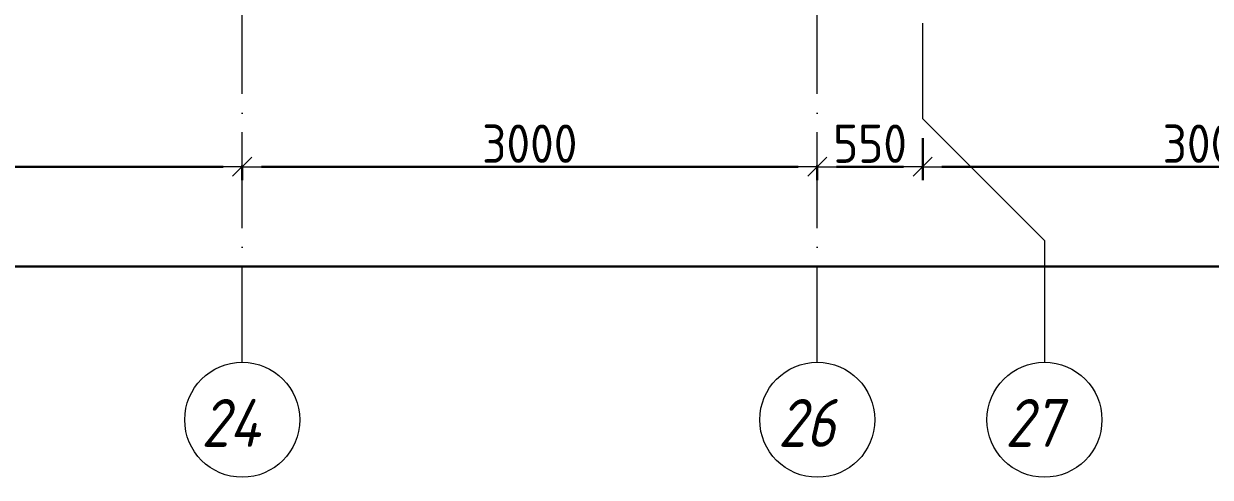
# Model space of a CAD drawing. Header units: millimetres. Extents: x -17017 to 628417, y -109036 to 199237.
# Drawn here: x 26190 to 32380, y -109036 to -106669 of the extents above; entities that cross this region are included whole.
import ezdxf

# ---------------------------------------------------------------- set-up
doc = ezdxf.new("R2010")
doc.units = ezdxf.units.MM
doc.linetypes.add('50_200_ШТРИХ_1Т_ш5_п1_п1_', pattern=[700, 500, -100, 0, -100])
for name, color, linetype, lineweight in [('Оси', 7, 'Continuous', 9), ('Оси-1', 7, 'Continuous', 20), ('Оси-2', 7, '50_200_ШТРИХ_1Т_ш5_п1_п1_', 9), ('Размеры', 7, 'Continuous', 15), ('стяжа', 7, 'Continuous', 30)]:
    doc.layers.add(name, color=color, linetype=linetype, lineweight=lineweight)
doc.styles.add('ISOCPEUR_I_1', font='isocpeui.ttf', dxfattribs={"width": 0.85, "height": 2.5})
doc.styles.add('СПДС', font='isocpeur.ttf', dxfattribs={"width": 0.9})
doc.dimstyles.new('Размера А3', dxfattribs={"dimtxt": 200, "dimasz": 100, "dimexe": 70, "dimexo": 100, "dimgap": 20, "dimtad": 1, "dimdec": 0, "dimrnd": 10, "dimzin": 0, "dimdsep": 46, "dimtxsty": 'СПДС', "dimblk": 'ARROWHEAD_6', "dimcen": 1, "dimclrd": 256, "dimclre": 256, "dimclrt": 256, "dimazin": 0, "dimtfac": 1, "dimtdec": 0, "dimtmove": 2, "dimatfit": 3, "dimfxl": 1, "dimtolj": 1, "dimtzin": 0, "dimarcsym": 0})

# ---------------------------------------------------------------- blocks, each defined once
blk = doc.blocks.new('Ось сетки - Круг_Ø6_00__ISO-2_5_0_9K_-16731441-АИ2_02_План отделки стен 2-го этажа _Часть 2_')
at = {"layer": 'Оси-1'}
blk.add_circle((0, 0), 3, dxfattribs=at)
blk = doc.blocks.new('ARROWHEAD_6')
at = {"color": 0, "linetype": 'Continuous'}
for p, q in [((0, 0), (-1, 0)), ((-0.5, -0.5), (0.5, 0.5))]:
    blk.add_line(p, q, dxfattribs=at)
blk = doc.blocks.new('*D719')
at = {"layer": 'Defpoints', "color": 0, "transparency": 16777216}
for p in [(21329.9, -107309.1), (27329.9, -107309.1), (27329.9, -107415.1)]:
    blk.add_point(p, dxfattribs=at)
at = {"layer": 'Размеры', "lineweight": -2, "transparency": 16777216}
for p, q in [((21329.9, -107409.1), (21329.9, -107485.1)), ((21429.9, -107415.1), (27229.9, -107415.1)), ((27329.9, -107409.1), (27329.9, -107485.1))]:
    blk.add_line(p, q, dxfattribs=at)
at = {"layer": 'Размеры', "lineweight": -2, "transparency": 16777216, "xscale": 100, "yscale": 100, "zscale": 100, "rotation": 180}
blk.add_blockref('ARROWHEAD_6', (21329.9, -107415.1), dxfattribs=at)
at = {"layer": 'Размеры', "lineweight": -2, "transparency": 16777216, "xscale": 100, "yscale": 100, "zscale": 100}
blk.add_blockref('ARROWHEAD_6', (27329.9, -107415.1), dxfattribs=at)
at = {"layer": 'Размеры', "transparency": 16777216, "insert": (24329.9, -107295.1), "char_height": 200, "width": 2.488, "attachment_point": 5, "style": 'СПДС'}
blk.add_mtext('\\A1;6000', dxfattribs=at)
blk = doc.blocks.new('*D720')
at = {"layer": 'Defpoints', "color": 0, "transparency": 16777216}
for p in [(27329.9, -107309.1), (30329.9, -107309.1), (30329.9, -107415.1)]:
    blk.add_point(p, dxfattribs=at)
at = {"layer": 'Размеры', "lineweight": -2, "transparency": 16777216}
for p, q in [((27329.9, -107409.1), (27329.9, -107485.1)), ((27429.9, -107415.1), (30229.9, -107415.1)), ((30329.9, -107409.1), (30329.9, -107485.1))]:
    blk.add_line(p, q, dxfattribs=at)
at = {"layer": 'Размеры', "lineweight": -2, "transparency": 16777216, "xscale": 100, "yscale": 100, "zscale": 100, "rotation": 180}
blk.add_blockref('ARROWHEAD_6', (27329.9, -107415.1), dxfattribs=at)
at = {"layer": 'Размеры', "lineweight": -2, "transparency": 16777216, "xscale": 100, "yscale": 100, "zscale": 100}
blk.add_blockref('ARROWHEAD_6', (30329.9, -107415.1), dxfattribs=at)
at = {"layer": 'Размеры', "transparency": 16777216, "insert": (28829.9, -107295.1), "char_height": 200, "width": 2.488, "attachment_point": 5, "style": 'СПДС'}
blk.add_mtext('\\A1;3000', dxfattribs=at)
blk = doc.blocks.new('*D721')
at = {"layer": 'Defpoints', "color": 0, "transparency": 16777216}
for p in [(30879.9, -107165.9), (30329.9, -107309.1), (30879.9, -107415.1)]:
    blk.add_point(p, dxfattribs=at)
at = {"layer": 'Размеры', "lineweight": -2, "transparency": 16777216}
for p, q in [((30879.9, -107265.9), (30879.9, -107485.1)), ((30329.9, -107409.1), (30329.9, -107485.1)), ((30429.9, -107415.1), (30779.9, -107415.1))]:
    blk.add_line(p, q, dxfattribs=at)
at = {"layer": 'Размеры', "lineweight": -2, "transparency": 16777216, "xscale": 100, "yscale": 100, "zscale": 100, "rotation": 180}
blk.add_blockref('ARROWHEAD_6', (30329.9, -107415.1), dxfattribs=at)
at = {"layer": 'Размеры', "lineweight": -2, "transparency": 16777216, "xscale": 100, "yscale": 100, "zscale": 100}
blk.add_blockref('ARROWHEAD_6', (30879.9, -107415.1), dxfattribs=at)
at = {"layer": 'Размеры', "transparency": 16777216, "insert": (30604.9, -107295.1), "char_height": 200, "width": 1.866, "attachment_point": 5, "style": 'СПДС'}
blk.add_mtext('\\A1;550', dxfattribs=at)
blk = doc.blocks.new('*D722')
at = {"layer": 'Defpoints', "color": 0, "transparency": 16777216}
for p in [(30879.9, -107165.9), (33879.9, -107309.1), (33879.9, -107415.1)]:
    blk.add_point(p, dxfattribs=at)
at = {"layer": 'Размеры', "lineweight": -2, "transparency": 16777216}
for p, q in [((30879.9, -107265.9), (30879.9, -107485.1)), ((30979.9, -107415.1), (33779.9, -107415.1)), ((33879.9, -107409.1), (33879.9, -107485.1))]:
    blk.add_line(p, q, dxfattribs=at)
at = {"layer": 'Размеры', "lineweight": -2, "transparency": 16777216, "xscale": 100, "yscale": 100, "zscale": 100, "rotation": 180}
blk.add_blockref('ARROWHEAD_6', (30879.9, -107415.1), dxfattribs=at)
at = {"layer": 'Размеры', "lineweight": -2, "transparency": 16777216, "xscale": 100, "yscale": 100, "zscale": 100}
blk.add_blockref('ARROWHEAD_6', (33879.9, -107415.1), dxfattribs=at)
at = {"layer": 'Размеры', "transparency": 16777216, "insert": (32379.9, -107295.1), "char_height": 200, "width": 2.488, "attachment_point": 5, "style": 'СПДС'}
blk.add_mtext('\\A1;3000', dxfattribs=at)
blk = doc.blocks.new('*D740')
at = {"layer": 'Defpoints', "color": 0, "transparency": 16777216}
for p in [(-10070.1, -107830.3), (93429.9, -107830.3), (93429.9, -107936.4)]:
    blk.add_point(p, dxfattribs=at)
at = {"layer": 'Размеры', "lineweight": -2, "transparency": 16777216}
for p, q in [((-10070.1, -107930.3), (-10070.1, -108006.4)), ((-9970.1, -107936.4), (93329.9, -107936.4)), ((93429.9, -107930.3), (93429.9, -108006.4))]:
    blk.add_line(p, q, dxfattribs=at)
at = {"layer": 'Размеры', "lineweight": -2, "transparency": 16777216, "xscale": 100, "yscale": 100, "zscale": 100, "rotation": 180}
blk.add_blockref('ARROWHEAD_6', (-10070.1, -107936.4), dxfattribs=at)
at = {"layer": 'Размеры', "lineweight": -2, "transparency": 16777216, "xscale": 100, "yscale": 100, "zscale": 100}
blk.add_blockref('ARROWHEAD_6', (93429.9, -107936.4), dxfattribs=at)
at = {"layer": 'Размеры', "transparency": 16777216, "insert": (41679.9, -107816.4), "char_height": 200, "width": 3.544, "attachment_point": 5, "style": 'СПДС'}
blk.add_mtext('\\A1;103500', dxfattribs=at)
blk = doc.blocks.new('2ч2эт')
at = {"layer": 'Оси'}
for p, q in [((30879.9, -107165.9), (31514.9, -107800.9)), ((31514.9, -107800.9), (31514.9, -108435.9))]:
    blk.add_line(p, q, dxfattribs=at)
blk = doc.blocks.new('ось2эт')
at = {"layer": 'Оси-2'}
for p, q in [((27329.9, -108435.9), (27329.9, -93480.6)), ((30329.9, -108435.9), (30329.9, -93480.6)), ((30879.9, -107165.9), (30879.9, -94750.6))]:
    blk.add_line(p, q, dxfattribs=at)
at = {"layer": 'Оси-1', "xscale": 99.99999999999993, "yscale": 99.99999999999993, "zscale": 99.99999999999993}
for p in [(27329.9, -108735.9), (30329.9, -108735.9), (31514.9, -108735.9)]:
    blk.add_blockref('Ось сетки - Круг_Ø6_00__ISO-2_5_0_9K_-16731441-АИ2_02_План отделки стен 2-го этажа _Часть 2_', p, dxfattribs=at)
at = {"layer": 'Оси', "char_height": 250, "attachment_point": 1, "style": 'ISOCPEUR_I_1'}
for s, insert, width in [('24', (27116, -108627.2), 425.696), ('26', (30125, -108627.2), 404.05), ('27', (31310, -108627.2), 404.05)]:
    blk.add_mtext(s, dxfattribs=dict(at, insert=insert, width=width))
at = {"layer": 'Размеры'}
for base, p1, p2, picture, middle in [((27329.9, -107415.1), (21329.9, -107309.1), (27329.9, -107309.1), '*D719', (24329.9, -107295.1)), ((30329.9, -107415.1), (27329.9, -107309.1), (30329.9, -107309.1), '*D720', (28829.9, -107295.1)), ((30879.9, -107415.1), (30329.9, -107309.1), (30879.9, -107165.9), '*D721', (30604.9, -107295.1)), ((33879.9, -107415.1), (30879.9, -107165.9), (33879.9, -107309.1), '*D722', (32379.9, -107295.1)), ((93429.9, -107936.4), (-10070.1, -107830.3), (93429.9, -107830.3), '*D740', (41679.9, -107816.4))]:
    dim = blk.add_linear_dim(base=base, p1=p1, p2=p2, dimstyle='Размера А3', dxfattribs=at)
    dim.commit()
    dim.dimension.update_dxf_attribs({"geometry": picture, "text_midpoint": middle})

msp = doc.modelspace()

# ---------------------------------------------------------------- block references
at = {"layer": 'стяжа'}
for name in ['ось2эт', '2ч2эт']:
    msp.add_blockref(name, (0, 0), dxfattribs=at)

doc.saveas('drawing.dxf')
